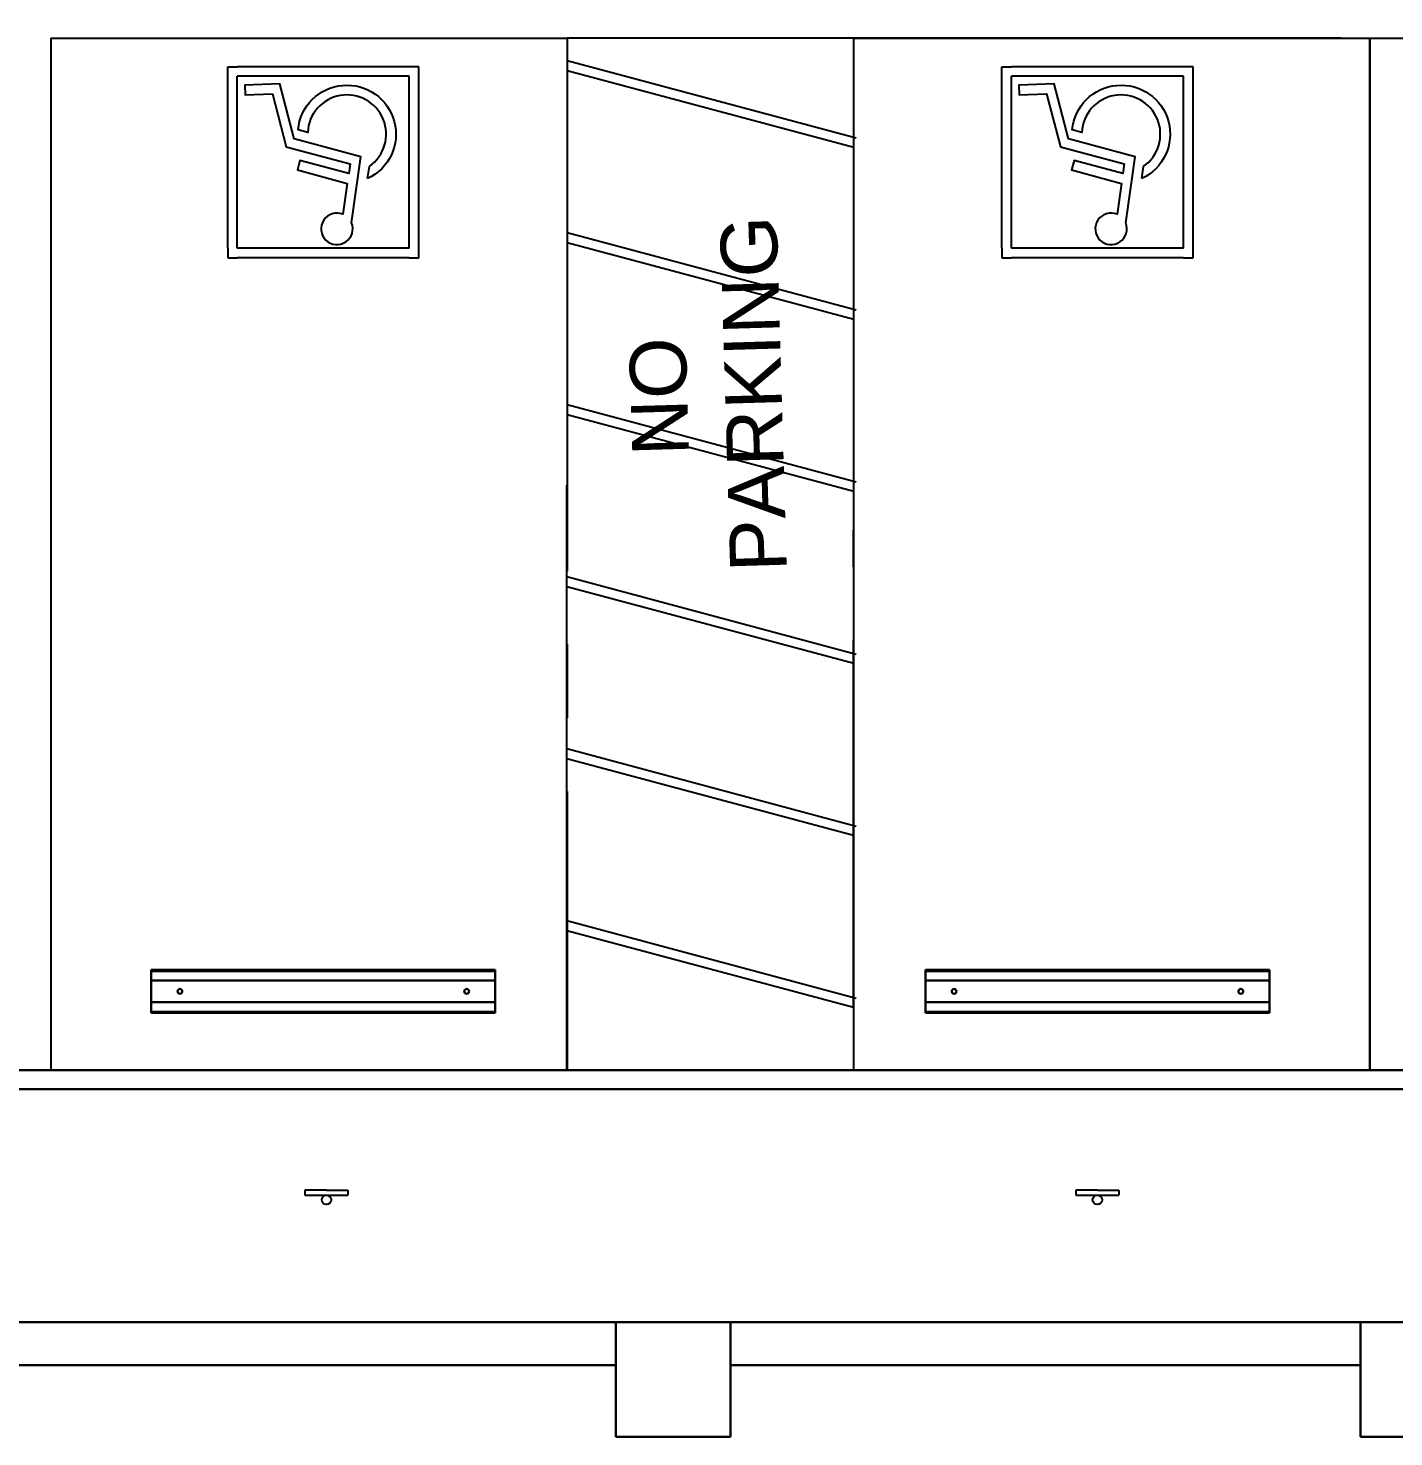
# Paper-space layout 'Layout1' of a CAD drawing. Header units: inches. Extents: x 0 to 35.9, y 0 to 23.6.
# Drawn here: x 14.509 to 16.367, y 16.444 to 18.361 of the extents above; entities that cross this region are included whole.
import ezdxf

# ---------------------------------------------------------------- set-up
doc = ezdxf.new("R2010")
doc.units = ezdxf.units.IN
doc.header["$MEASUREMENT"] = 0
doc.linetypes.add('CENTERX2', pattern=[0.8, 0.5, -0.1, 0.1, -0.1])
doc.layers.get('0').update_dxf_attribs({"lineweight": 30})
doc.layers.add('HANDICAP PARKING', color=150, linetype='Continuous')
doc.layers.add('HANDICAP PARKING ACCESS AISLE', color=130, linetype='CENTERX2')
doc.styles.get("Standard").update_dxf_attribs({"font": 'arial.ttf'})
doc.dimstyles.get("Standard").update_dxf_attribs({"dimtxt": 0.18, "dimasz": 0.18, "dimexe": 0.18, "dimexo": 0.0625, "dimgap": 0.09, "dimtad": 0, "dimtih": 1, "dimtoh": 1, "dimdec": 4, "dimzin": 0, "dimdsep": 46, "dimtxsty": 'Standard', "dimcen": 0.09, "dimadec": 0, "dimazin": 0, "dimtfac": 1, "dimtdec": 4, "dimtofl": 0, "dimtmove": 0, "dimatfit": 3, "dimfxl": 1, "dimtolj": 1, "dimtzin": 0, "dimarcsym": 0})

# ---------------------------------------------------------------- blocks, each defined once
blk = doc.blocks.new('*D16')
at = {"color": 0, "lineweight": -2, "ltscale": 0.125, "transparency": 16777216}
for p, q in [((14.4772, 18.3477), (14.1444, 18.3477)), ((14.3244, 18.1677), (14.3244, 17.8273)), ((14.3244, 17.1231), (14.3244, 17.4635)), ((14.4772, 16.9431), (14.1444, 16.9431))]:
    blk.add_line(p, q, dxfattribs=at)
at = {"color": 0, "ltscale": 0.125, "transparency": 16777216}
for points in [[(14.2944, 18.1677), (14.3544, 18.1677), (14.3244, 18.3477)], [(14.2944, 17.1231), (14.3544, 17.1231), (14.3244, 16.9431)]]:
    blk.add_solid(points, dxfattribs=at)
at = {"layer": 'Defpoints', "color": 0, "ltscale": 0.125, "transparency": 16777216}
for p in [(14.5397, 18.3477), (14.3244, 16.9431), (14.5397, 16.9431)]:
    blk.add_point(p, dxfattribs=at)
at = {"color": 0, "ltscale": 0.125, "transparency": 16777216, "insert": (14.3244, 17.6454), "char_height": 0.18, "attachment_point": 5}
blk.add_mtext("\\A1;19'", dxfattribs=at)
blk = doc.blocks.new('*D17')
at = {"color": 0, "lineweight": -2, "ltscale": 0.125, "transparency": 16777216}
for p, q in [((14.5397, 18.4102), (14.5397, 18.8205)), ((15.242, 18.4102), (15.242, 18.8205)), ((14.7197, 18.6405), (15.062, 18.6405)), ((15.242, 18.6405), (15.422, 18.6405))]:
    blk.add_line(p, q, dxfattribs=at)
at = {"color": 0, "ltscale": 0.125, "transparency": 16777216}
for points in [[(14.7197, 18.6705), (14.7197, 18.6105), (14.5397, 18.6405)], [(15.062, 18.6705), (15.062, 18.6105), (15.242, 18.6405)]]:
    blk.add_solid(points, dxfattribs=at)
at = {"layer": 'Defpoints', "color": 0, "ltscale": 0.125, "transparency": 16777216}
for p in [(15.242, 18.6405), (14.5397, 18.3477), (15.242, 18.3477)]:
    blk.add_point(p, dxfattribs=at)
at = {"color": 0, "ltscale": 0.125, "transparency": 16777216, "insert": (15.5948, 18.6405), "char_height": 0.18, "attachment_point": 5}
blk.add_mtext("\\A1;9'", dxfattribs=at)

psp = doc.layouts.get("Layout1")

# ---------------------------------------------------------------- linework, layer by layer
at = {"color": 7}
for p, q in [((14.67628, 17.02114), (14.67628, 17.07967)), ((14.67628, 17.07967), (15.14448, 17.07967)), ((14.67628, 17.07804), (15.14448, 17.07804)), ((14.67628, 17.06504), (15.14448, 17.06504)), ((15.14448, 17.02114), (15.14448, 17.07967)), ((15.72972, 17.02114), (15.72972, 17.07967)), ((15.72972, 17.07967), (16.19792, 17.07967)), ((15.72972, 17.07804), (16.19792, 17.07804)), ((15.72972, 17.06504), (16.19792, 17.06504)), ((16.19792, 17.02114), (16.19792, 17.07967)), ((14.91038, 17.03578), (14.67628, 17.03578)), ((14.91038, 17.02277), (14.67628, 17.02277)), ((14.91038, 17.03578), (15.14448, 17.03578)), ((14.91038, 17.02277), (15.14448, 17.02277)), ((15.14448, 17.02114), (15.14448, 17.02277)), ((15.96382, 17.03578), (15.72972, 17.03578)), ((15.96382, 17.02277), (15.72972, 17.02277)), ((15.96382, 17.03578), (16.19792, 17.03578)), ((15.96382, 17.02277), (16.19792, 17.02277)), ((14.91038, 17.02114), (14.67628, 17.02114)), ((14.91038, 17.02114), (15.14448, 17.02114)), ((15.96382, 17.02114), (15.72972, 17.02114)), ((15.96382, 17.02114), (16.19792, 17.02114)), ((14.16837, 16.94311), (18.12924, 16.94311)), ((14.16837, 16.9171), (18.16907, 16.9171)), ((13.28209, 16.60027), (16.94964, 16.60027)), ((15.30838, 16.44421), (15.30838, 16.60027)), ((15.46445, 16.44421), (15.46445, 16.60027)), ((16.32159, 16.44421), (16.32159, 16.60027)), ((14.45124, 16.54175), (15.30838, 16.54175)), ((15.46445, 16.54175), (16.32159, 16.54175)), ((15.30838, 16.44421), (15.46445, 16.44421)), ((16.32159, 16.44421), (16.47766, 16.44421))]:
    psp.add_line(p, q, dxfattribs=at)
for centre in [(14.7153, 17.05041), (15.10546, 17.05041), (15.76874, 17.05041), (16.15891, 17.05041)]:
    psp.add_circle(centre, 0.00325, dxfattribs=at)
at = {"layer": 'HANDICAP PARKING', "color": 7}
for p, q in [((14.53972, 18.34771), (14.53972, 16.94311)), ((14.53972, 18.34771), (15.24202, 18.34771)), ((15.63218, 16.94311), (15.63218, 18.34771)), ((16.29546, 18.34771), (15.63218, 18.34771)), ((15.63218, 18.34771), (16.33448, 18.34771)), ((16.33448, 18.34771), (16.33448, 16.94311)), ((16.33448, 18.34771), (17.03678, 18.34771)), ((16.33448, 16.94311), (16.33448, 18.34771)), ((14.78032, 18.29568), (14.78032, 18.30869)), ((14.78032, 18.30869), (14.79333, 18.30869)), ((15.02743, 18.30869), (14.79333, 18.30869)), ((15.04043, 18.30869), (15.02743, 18.30869)), ((15.04043, 18.29568), (15.04043, 18.30869)), ((15.83377, 18.29568), (15.83377, 18.30869)), ((15.83377, 18.30869), (15.84677, 18.30869)), ((16.08087, 18.30869), (15.84677, 18.30869)), ((16.09388, 18.30869), (16.08087, 18.30869)), ((16.09388, 18.29568), (16.09388, 18.30869)), ((14.78032, 18.06158), (14.78032, 18.29568)), ((14.79333, 18.06158), (14.79333, 18.29568)), ((15.02743, 18.29568), (14.79333, 18.29568)), ((15.02743, 18.06158), (15.02743, 18.29568)), ((15.04043, 18.06158), (15.04043, 18.29568)), ((15.83377, 18.06158), (15.83377, 18.29568)), ((15.84677, 18.06158), (15.84677, 18.29568)), ((16.08087, 18.29568), (15.84677, 18.29568)), ((16.08087, 18.06158), (16.08087, 18.29568)), ((16.09388, 18.06158), (16.09388, 18.29568)), ((14.78032, 18.06158), (14.78032, 18.04858)), ((15.02743, 18.06158), (14.79333, 18.06158)), ((15.04043, 18.04858), (15.04043, 18.06158)), ((15.83377, 18.06158), (15.83377, 18.04858)), ((16.08087, 18.06158), (15.84677, 18.06158)), ((16.09388, 18.04858), (16.09388, 18.06158)), ((14.78032, 18.04858), (14.79333, 18.04858)), ((15.02743, 18.04858), (14.79333, 18.04858)), ((15.02743, 18.04858), (15.04043, 18.04858)), ((15.83377, 18.04858), (15.84677, 18.04858)), ((16.08087, 18.04858), (15.84677, 18.04858)), ((16.08087, 18.04858), (16.09388, 18.04858)), ((15.24181, 16.94311), (15.24181, 17.73938)), ((15.24202, 16.94311), (14.53972, 16.94311)), ((16.29546, 16.94311), (15.63218, 16.94311)), ((16.29546, 16.94311), (16.33448, 16.94311)), ((17.03678, 16.94311), (16.33448, 16.94311)), ((14.91468, 16.7797), (14.88542, 16.7797)), ((14.88542, 16.7797), (14.88542, 16.7732)), ((14.91468, 16.7797), (14.88542, 16.7797)), ((14.88542, 16.7797), (14.88542, 16.7732)), ((14.88542, 16.7732), (14.91468, 16.7732)), ((14.88542, 16.7732), (14.91468, 16.7732)), ((14.91468, 16.7797), (14.94394, 16.7797)), ((14.91468, 16.7797), (14.94394, 16.7797)), ((14.91468, 16.7732), (14.94394, 16.7732)), ((14.94394, 16.7797), (14.94394, 16.7732)), ((15.96382, 16.7797), (15.93456, 16.7797)), ((15.93456, 16.7797), (15.93456, 16.7732)), ((15.96382, 16.7797), (15.93456, 16.7797)), ((15.93456, 16.7797), (15.93456, 16.7732)), ((15.93456, 16.7732), (15.96382, 16.7732)), ((15.93456, 16.7732), (15.96382, 16.7732)), ((15.96382, 16.7797), (15.99309, 16.7797)), ((15.96382, 16.7797), (15.99309, 16.7797)), ((15.96382, 16.7732), (15.99309, 16.7732)), ((15.99309, 16.7797), (15.99309, 16.7732))]:
    psp.add_line(p, q, dxfattribs=at)
at = {"layer": 'HANDICAP PARKING', "color": 7, "linetype": 'ByBlock'}
for points in [[(14.9468, 18.1764), (14.94492, 18.16317), (14.87852, 18.18096), (14.87509, 18.16814), (14.94304, 18.14993), (14.93706, 18.10792, 4.9855049), (14.9488, 18.09622), (14.9616, 18.18617), (14.87096, 18.21046), (14.85141, 18.28539), (14.80361, 18.28365), (14.8041, 18.27039), (14.84126, 18.27174), (14.86007, 18.19964)], [(14.97076, 18.15641), (14.97313, 18.17304, 1.6077481), (14.88916, 18.21932), (14.8761, 18.22282, -1.7297573)], [(16.00025, 18.1764), (15.99836, 18.16317), (15.93197, 18.18096), (15.92854, 18.16814), (15.99648, 18.14993), (15.9905, 18.10792, 4.9855049), (16.00224, 18.09622), (16.01504, 18.18617), (15.92441, 18.21046), (15.90485, 18.28539), (15.85706, 18.28365), (15.85754, 18.27039), (15.8947, 18.27174), (15.91352, 18.19964)], [(16.02421, 18.15641), (16.02657, 18.17304, 1.6077481), (15.94261, 18.21932), (15.92955, 18.22282, -1.7297573)]]:
    psp.add_lwpolyline(points, format="xyb", close=True, dxfattribs=at)
at = {"layer": 'HANDICAP PARKING', "color": 7}
for centre in [(14.91468, 16.7667), (15.96382, 16.7667)]:
    psp.add_circle(centre, 0.0065, dxfattribs=at)
at = {"layer": 'HANDICAP PARKING ACCESS AISLE', "color": 7}
for p, q in [((15.63218, 18.34771), (15.24202, 18.34771)), ((15.24202, 18.34771), (15.24202, 18.12244)), ((15.63203, 17.02825), (15.63218, 18.34771)), ((15.63553, 18.21131), (15.24202, 18.31675)), ((15.63217, 18.19875), (15.24202, 18.30329)), ((15.24202, 18.12244), (15.24202, 16.94311)), ((15.63551, 17.97721), (15.24202, 18.08265)), ((15.63214, 17.96465), (15.24202, 18.06918)), ((15.63548, 17.74311), (15.24202, 17.84854)), ((15.63211, 17.73055), (15.24202, 17.83508)), ((15.63548, 17.50901), (15.24181, 17.61449)), ((15.63211, 17.49644), (15.24181, 17.60102)), ((15.63544, 17.27491), (15.24181, 17.38038)), ((15.63207, 17.26234), (15.24181, 17.36691)), ((15.6354, 17.04081), (15.24181, 17.14627)), ((15.63203, 17.02825), (15.24181, 17.1328))]:
    psp.add_line(p, q, dxfattribs=at)

# ---------------------------------------------------------------- texts
at = {"layer": 'HANDICAP PARKING ACCESS AISLE', "color": 7, "insert": (15.395, 15.57589), "char_height": 0.077084, "attachment_point": 1, "rotation": 91.66437}
psp.add_mtext_dynamic_manual_height_columns('\\pxqc;NO \\PPARKING', width=4.567135, gutter_width=0.38542, heights=[0], dxfattribs=at)

# ---------------------------------------------------------------- dimensions: what is measured, and where the dimension line sits
at = {"ltscale": 0.125}
dim = psp.add_linear_dim(base=(15.24202, 18.64045), p1=(14.53972, 18.34771), p2=(15.24202, 18.34771), text="9'", dimstyle='Standard', dxfattribs=at)
dim.commit()
dim.dimension.update_dxf_attribs({"geometry": '*D17', "text_midpoint": (15.59484, 18.64045)})
dim = psp.add_linear_dim(base=(14.32444, 16.94311), p1=(14.53972, 18.34771), p2=(14.53972, 16.94311), angle=90, text="19'", dimstyle='Standard', dxfattribs=at)
dim.commit()
dim.dimension.update_dxf_attribs({"geometry": '*D16', "text_midpoint": (14.32444, 17.64541), "dimtype": 160})

doc.saveas('drawing.dxf')
